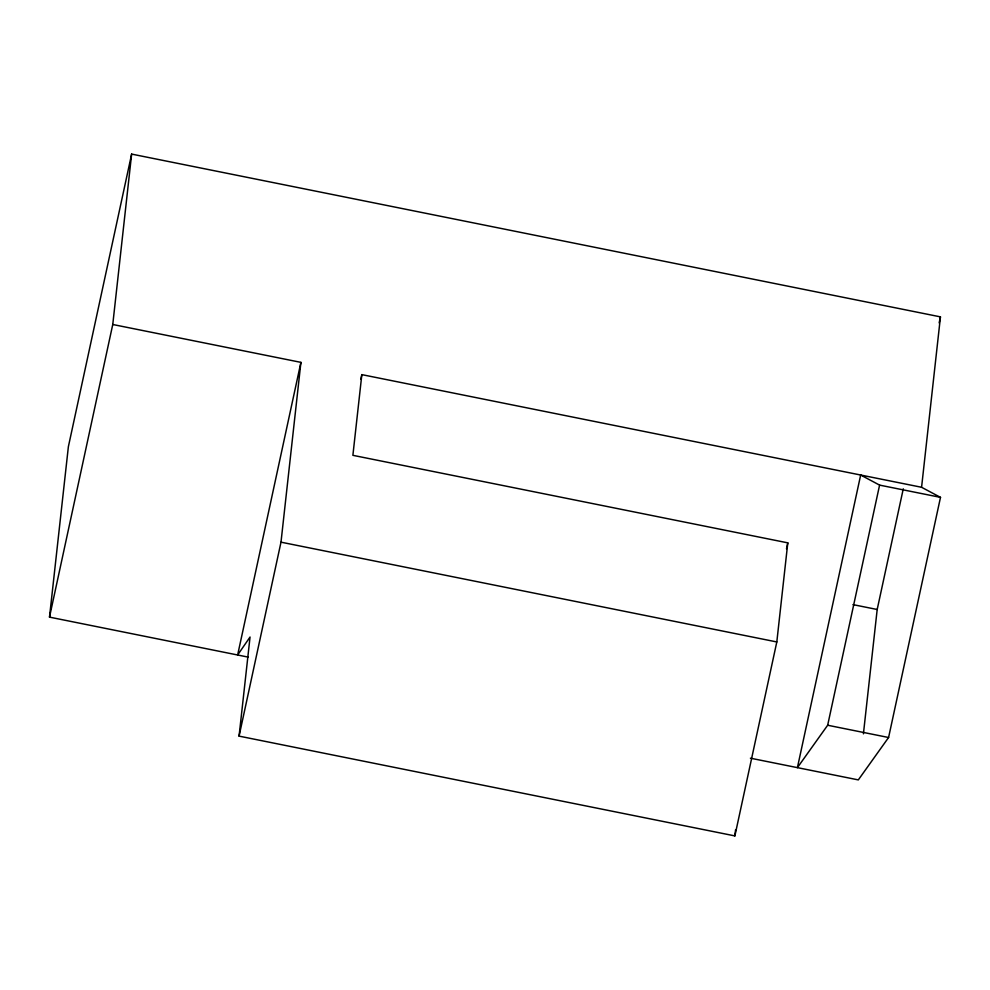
<?xml version="1.0" encoding="UTF-8"?>
<svg xmlns="http://www.w3.org/2000/svg" width="990" height="990" viewBox="0 0 990 990"><rect width="100%" height="100%" fill="white"/><g stroke="black" fill="none" stroke-linecap="round" stroke-linejoin="round"><path stroke-width="1.49" d="M248.044 657.088L49.5 617.129L68.372 446.713L131.633 154.094L940.451 316.874L921.579 487.278L940.5 497.364L888.587 737.501L858.318 779.897L750.408 758.179M49.5 617.129L112.761 324.497L131.633 154.094M921.579 487.278L361.833 374.628L352.886 455.326L787.793 542.854L776.816 641.953L734.877 835.907L239.073 736.127L250.049 637.028L237.649 654.984L300.911 362.365L112.761 324.497M239.073 736.127L280.999 542.173L300.911 362.365M734.877 835.907L735.558 829.806M863.416 733.85L877.19 609.494L903.276 488.825M360.843 379.145L361.833 374.628M786.493 548.868L787.793 542.854M827.665 725.237L879.59 485.112L860.669 475.027L797.408 767.646L827.665 725.237L888.587 737.501M939.151 322.901L940.451 316.874M879.59 485.112L940.5 497.364M852.959 604.618L877.19 609.494M280.999 542.173L776.816 641.953"/></g></svg>
